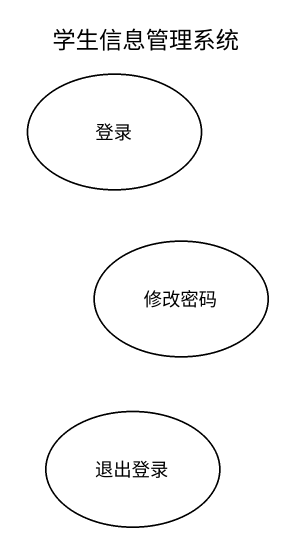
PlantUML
@startuml
title 学生信息管理系统
usecase 登录
usecase 修改密码
usecase 退出登录
@enduml
